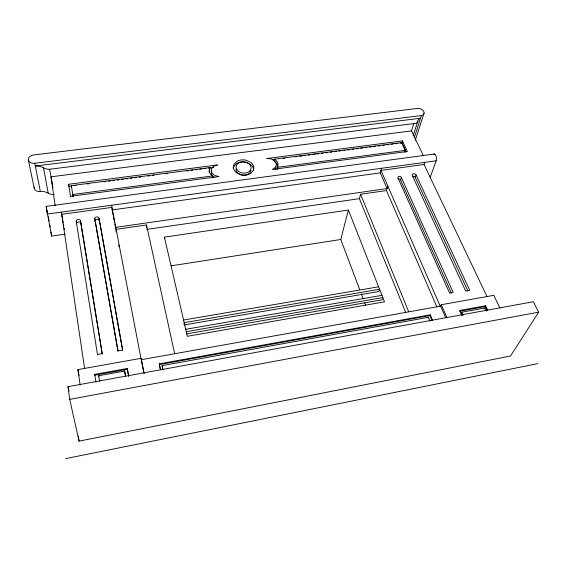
<?xml version="1.0" encoding="UTF-8"?>
<svg xmlns="http://www.w3.org/2000/svg" width="567" height="567" viewBox="0 0 567 567"><rect width="100%" height="100%" fill="white"/><g stroke="black" fill="none" stroke-linecap="round" stroke-linejoin="round"><path stroke-width="0.85" d="M71.662 187.712L71.35 185.629L210.038 167.548L209.57 170.185A9.944 7.428 4.4 0 0 209.103 172.077M212.356 178.003L212.462 175.947L211.767 175.487A9.979 7.435 4.4 0 1 209.67 168.123L210.038 167.548M274.23 161.198L274.506 159.143L401.854 142.544L405.49 150.333L404.852 152.353M274.506 159.143L276.079 160.418A9.455 6.988 7.7 0 1 277.936 165.706L277.043 169.384L277.646 167.747M359.719 289.645L340.781 239.487L348.372 210.038L164.416 237.148L164.451 238.891M405.71 312.481L359.4 198.663L360.584 194.261L386.467 190.555L387.828 186.104M114.895 224.036L115.533 227.36L387.077 188.563L380.266 172.885L381.598 168.279M406.029 151.984L401.812 142.927L402.435 140.9L266.696 158.533L270.665 158.803L272.5 159.497A7.732 5.713 7.7 0 1 275.25 167.506L272.302 169.455L407.375 151.474L402.435 140.9M423.464 155.819L411.507 130.892L413.804 123.592A4.912 3.367 15.1 0 0 417.865 121.019A5.939 4.054 15.6 0 1 420.402 118.262L35.296 166.025A12.346 8.916 -7 0 1 43.489 167.846A9.348 6.712 -5.8 0 0 49.655 169.25L413.804 123.592M413.173 135.726L417.865 121.019M451.417 293.104L400.529 179.916L401.323 177.45A1.807 1.311 15.9 0 0 399.048 176.358A1.807 1.311 15.9 0 0 397.977 177.925L449.588 293.082L453.21 292.444L401.323 177.45M414.236 137.838L421.409 115.569A5.209 3.53 15.1 0 0 423.755 111.472A5.209 3.53 15.1 0 0 417.851 108.389L33.659 154.947A5.883 4.196 -6.5 0 0 28.35 159.823L34.183 188.067M415.228 140.382L424.045 113.194M467.86 290.963L415.235 177.428L416.072 174.969A2.041 1.467 16.6 0 0 413.449 173.821A2.041 1.467 16.6 0 0 412.4 175.642L465.67 291.006L469.731 290.297L416.072 174.969M487.003 296.562L424.045 164.487L424.782 162.368M430.169 177.329L436.158 160.808A3.948 1.651 83.5 0 0 435.895 155.649A3.948 1.651 83.5 0 0 433.649 154.479M428.078 318.044L428.411 317.3L162.119 365.637L162.821 369.663M431.926 320.298L429.928 315.578L430.261 314.834L159.292 363.851L160.355 369.641M499.924 308.023L493.8 295.336L441.289 304.713L440.396 306.641L380.981 170.405L424.045 164.487M486.224 311.077L484.778 308.016L461.772 312.197L461.354 313.027L462.396 315.344M459.957 311.163L485.203 306.584L485.65 305.748L487.826 310.347M484.331 308.845L484.778 308.016M538.65 312.176L510.548 355.998L79.054 441.126L69.727 399.374L68.026 386.687L533.313 301.743L538.65 312.176L69.727 399.374M65.68 458.611L537.87 363.624M95.943 382.144L94.739 374.369L127.306 368.486L128.688 376.162M127.306 368.486L127.384 369.308L94.866 375.184L94.739 374.369M159.313 364.588L429.928 315.578M98.849 376.545L98.722 375.73L124.641 371.038L125.541 376.084M485.65 305.748L459.504 310.489L461.595 315.139M80.153 385.128L77.927 369.599L141.19 358.301L144.167 373.773M97.496 354.446L102.223 353.617L80.521 220.903A2.162 1.644 -6.3 0 0 78.203 219.5A2.162 1.644 -6.3 0 0 76.226 221.364L76.616 223.887A2.155 1.644 -6.3 0 1 78.579 222.023A2.155 1.644 -6.3 0 1 80.89 223.419L102.251 354.106M185.721 329.285L381.945 295.35M186.274 331.681L382.817 297.562L382.009 299.83L186.238 333.928M183.58 320.015L378.579 286.803M171.092 265.838L340.781 239.487M146.718 229.415L359.4 198.663M434.442 154.011L46.147 206.381L51.597 236.078L65.148 234.143M115.718 229.38L146.513 224.964L174.657 353.751M141.148 359.329L111.94 207.394L61.711 214.298L84.611 368.564M112.018 208.238L112.181 209.925L380.266 172.885M436.158 160.808L47.309 214.042L46.189 206.431M212.462 175.947L72.767 194.488L73.086 196.565L71.35 185.629M277.334 167.336L405.49 150.333M70.521 196.31L218.933 176.557L214.921 175.508A7.853 5.854 4.4 0 1 212.561 167.315L213.879 166.195L217.473 164.933L68.614 184.268L68.94 186.359L71.577 186.011M74.206 185.671L75.964 185.444M87.382 183.956L89.139 183.722M104.066 181.773L105.823 181.546M108.46 181.206L110.211 180.972M112.847 180.632L114.605 180.398M117.241 180.058L118.999 179.831M121.629 179.484L123.386 179.257M126.023 178.91L127.781 178.683M130.41 178.336L132.168 178.109M134.804 177.769L136.562 177.535M139.191 177.195L140.949 176.961M147.98 176.046L149.731 175.82M152.367 175.472L154.125 175.246M165.543 173.757L167.293 173.523M186.614 171.007L188.372 170.773M191.008 170.433L192.766 170.206M195.402 169.859L197.153 169.632M199.79 169.285L201.547 169.058M204.184 168.711L205.934 168.484M208.571 168.144L213.844 167.456M272.55 159.795L275.172 159.455M283.032 158.427L284.783 158.2M295.258 156.832L297.009 156.605M299.624 156.258L302.246 155.918M303.997 155.691L305.741 155.464M308.363 155.124L310.106 154.897M312.729 154.55L315.351 154.21M317.095 153.983L318.845 153.756M321.461 153.416L323.211 153.182M325.827 152.842L327.577 152.615M330.2 152.275L331.943 152.048M334.565 151.701L336.309 151.474M338.931 151.134L340.675 150.907M343.297 150.567L345.041 150.333M347.663 149.993L349.414 149.766M352.029 149.426L353.78 149.199M356.395 148.852L358.146 148.625M360.768 148.285L362.511 148.058M365.134 147.718L366.877 147.484M369.5 147.144L371.243 146.917M373.866 146.577L375.609 146.35M378.232 146.002L379.982 145.776M382.597 145.435L384.348 145.209M386.963 144.869L388.714 144.642M391.336 144.294L393.08 144.068M395.702 143.727L397.446 143.501M400.068 143.16L401.812 142.927M411.507 130.892L51.009 176.812L55.162 205.679M28.35 159.823A5.883 4.196 -6.5 0 0 34.75 163.261L421.409 115.569M274.747 161.616L275.796 162.467A9.426 6.981 7.7 0 1 277.717 167.145M485.203 306.584L487.003 310.411M461.772 312.197L463.168 315.287M441.289 304.713L446.966 317.697M445.584 317.477L440.63 306.137L141.282 359.705L141.19 358.301M386.467 190.555L436.76 306.634M430.261 314.834L432.607 320.341M428.411 317.3L430.062 321.205M360.584 194.261L408.701 311.765M348.372 210.038L384.497 301.828L187.344 336.302L164.416 237.148M361.271 293.756L363.135 298.696M364.687 302.806L365.616 305.273M68.026 386.687L68.961 390.939M162.119 365.637L162.977 369.762M159.292 363.851L160.504 369.762M34.75 163.261L40.342 191.448A11.893 8.789 -7.7 0 1 48.245 193.212A9.008 6.62 -6.4 0 0 54.191 194.58M77.927 369.599L79.047 375.375M46.395 207.373L46.728 209.074M47.061 210.775L47.387 212.476M48.216 216.736L49.038 220.988M49.868 225.248L50.201 226.949M141.445 360.562L143.593 371.718M112.181 209.925L114.577 222.377M115.888 230.252L116.221 231.988M118.723 245.036L119.056 246.773M43.489 167.846L48.245 193.212M127.384 369.308L128.617 376.119M99.034 218.245L122.699 350.023L118.021 350.845L94.802 218.834A2.14 1.637 -5 0 1 96.631 216.927A2.14 1.637 -5 0 1 99.034 218.245L122.614 350.519M49.655 169.25L52.979 187.812M125.47 376.056L124.641 371.038M94.802 218.834L117.957 351.334M61.335 212.122L63.206 222.93M63.504 224.652L63.802 226.375M64.106 228.104L64.404 229.826M76.226 221.364L97.552 354.928M68.614 184.268L70.57 196.671M98.722 375.73L99.664 381.683M80.521 220.903L80.89 223.419M51.03 231.967L51.597 236.078M78.352 436.009L79.054 441.126M111.727 205.226L111.94 207.394M115.299 224.858L115.654 228.707M146.513 224.964L146.655 227.934M397.857 178.924A1.8 1.311 16 0 1 400.529 179.916M412.62 176.287A2.034 1.467 16.7 0 1 415.235 177.428M95.114 221.357A2.133 1.63 -5 0 1 96.936 219.45A2.133 1.63 -5 0 1 99.331 220.761M214.808 177.563A7.832 5.847 4.4 0 1 211.583 170.731M233.221 168.186A10.284 7.655 6 0 1 233.59 166.889L236.382 163.657A10.284 7.655 6 0 1 246.305 162.346L250.812 164.607A10.284 7.655 6 0 1 253.669 170.192M250.912 170.022A7.52 5.599 6 0 1 249.827 172.765L248.594 173.849A7.52 5.599 6 0 1 241.273 174.827L239.48 174.14A7.52 5.599 6 0 1 235.922 169.016M40.342 191.448A5.649 4.132 -7.2 0 1 34.24 186.982M276.016 166.748A7.704 5.705 7.7 0 1 274.967 169.547M184.197 322.673L184.162 324.948L378.756 291.537L379.55 289.255L184.197 322.673M253.492 170.107L250.734 173.389A10.312 7.662 6 0 1 240.684 174.749L236.12 172.439A10.312 7.662 6 0 1 233.76 164.834L236.559 161.595A10.312 7.662 6 0 1 246.503 160.291L251.025 162.552A10.312 7.662 6 0 1 253.492 170.107M250.04 170.71L248.807 171.801A7.541 5.599 6 0 1 241.464 172.779L239.664 172.092A7.541 5.599 6 0 1 237.219 164.232L238.459 163.161A7.541 5.599 6 0 1 245.745 162.212L247.531 162.885A7.541 5.599 6 0 1 250.04 170.71"/></g></svg>
